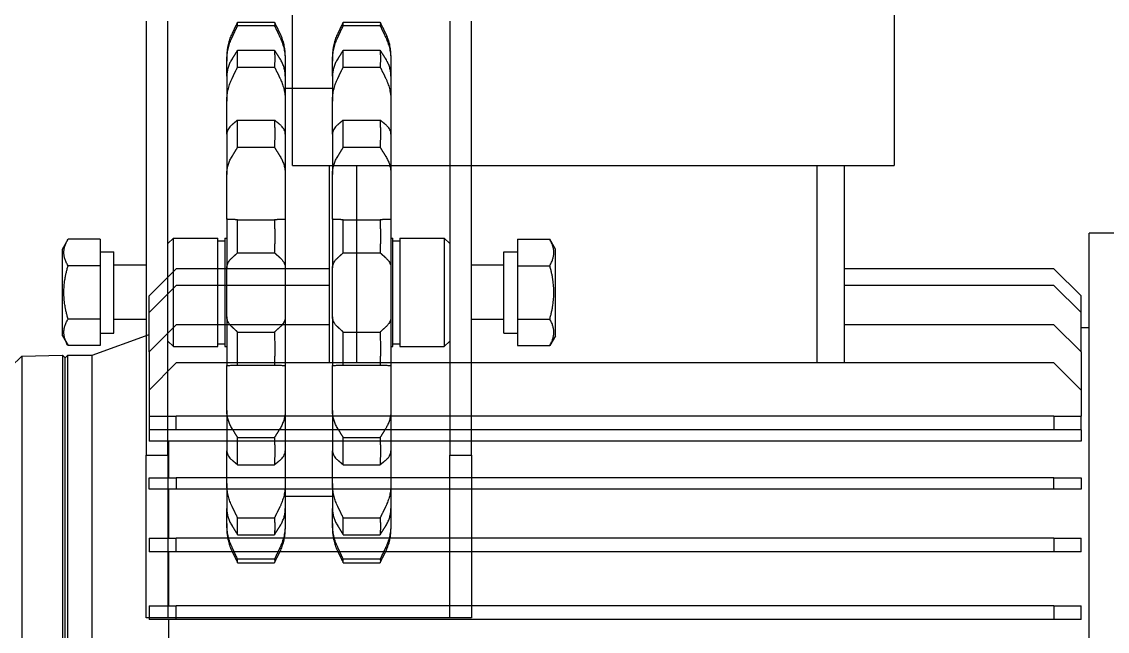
# Model space of a CAD drawing. Header units: millimetres. Extents: x -383313 to -161684, y -117025 to 99224.
# Drawn here: x -348142.1 to -347941.8, y -7321 to -7208.6 of the extents above; entities that cross this region are included whole.
import ezdxf

# ---------------------------------------------------------------- set-up
doc = ezdxf.new("R2010")
doc.units = ezdxf.units.MM
doc.header["$MEASUREMENT"] = 0
doc.layers.add('PV-55E8', color=7, linetype='Continuous')
doc.layers.add('PV-F89', color=7, linetype='Continuous')

# ---------------------------------------------------------------- blocks, each defined once
blk = doc.blocks.new('*U123')
at = {"layer": 'PV-55E8', "color": 3}
for p, q in [((-787.5, -699.24), (-787.5, -579.62)), ((-780, -699.37), (-780, -579.49)), ((-779.5, -579.98), (-779.5, -698.88)), ((-779, -579.38), (-779, -699.38)), ((-774.5, -639.38), (-774.5, -699.38)), ((-760.4, -650.63), (-760.4, -640.63)), ((-590.5, -639.38), (-590.5, -721.88)), ((-764, -653.13), (-764, -650.63)), ((-759, -650.63), (-759, -653.13)), ((-597, -650.63), (-759, -650.63)), ((-597, -653.13), (-597, -650.63)), ((-592, -650.63), (-592, -653.13)), ((-760.4, -663.13), (-760.4, -653.13)), ((-597, -653.13), (-759, -653.13)), ((-764, -665.63), (-764, -663.13)), ((-759, -663.13), (-759, -665.63)), ((-597, -663.13), (-759, -663.13)), ((-597, -665.63), (-597, -663.13)), ((-592, -663.13), (-592, -665.63)), ((-760.4, -674.67), (-760.4, -665.63)), ((-597, -665.63), (-759, -665.63)), ((-759, -674.67), (-764, -674.67)), ((-764, -674.67), (-764, -676.77)), ((-759, -676.77), (-759, -674.67)), ((-597, -674.67), (-759, -674.67)), ((-592, -674.67), (-597, -674.67)), ((-597, -674.67), (-597, -676.77)), ((-592, -676.77), (-592, -674.67)), ((-764, -676.77), (-759, -676.77)), ((-760.4, -683.54), (-760.4, -676.77)), ((-597, -676.77), (-759, -676.77)), ((-597, -676.77), (-592, -676.77)), ((-592, -683.54), (-764, -683.54)), ((-764, -685.63), (-764, -683.54)), ((-592, -685.63), (-592, -683.54)), ((-764, -688.13), (-764, -685.63)), ((-759, -685.63), (-759, -688.13)), ((-597, -685.63), (-759, -685.63)), ((-597, -688.13), (-597, -685.63)), ((-592, -685.63), (-592, -688.13)), ((-764, -692.97), (-764, -688.13)), ((-597, -688.13), (-759, -688.13)), ((-592, -692.97), (-592, -688.13)), ((-759, -697.97), (-764, -692.97)), ((-764, -699.99), (-764, -692.97)), ((-592, -692.97), (-597, -697.97)), ((-592, -699.99), (-592, -692.97)), ((-789.5, -697.24), (-787.5, -699.24)), ((-779.5, -698.88), (-780, -699.37)), ((-779.5, -698.88), (-779, -699.38)), ((-597, -697.97), (-759, -697.97)), ((-730.7, -697.97), (-730.7, -734.38)), ((-725.7, -734.38), (-725.7, -697.97)), ((-640.7, -697.97), (-640.7, -734.38)), ((-635.7, -734.38), (-635.7, -697.97)), ((-787.5, -699.24), (-780, -699.37)), ((-779, -699.38), (-774.5, -699.38)), ((-774.5, -699.38), (-764, -703.2)), ((-764, -699.99), (-764, -707.24)), ((-759, -704.99), (-764, -699.99)), ((-592, -699.99), (-597, -704.99)), ((-592, -699.99), (-592, -707.24)), ((-730.7, -704.99), (-759, -704.99)), ((-597, -704.99), (-635.7, -704.99)), ((-592, -704.51), (-590.5, -704.51)), ((-759, -712.24), (-764, -707.24)), ((-764, -707.24), (-764, -710.33)), ((-592, -707.24), (-597, -712.24)), ((-592, -707.24), (-592, -710.33)), ((-759, -715.33), (-764, -710.33)), ((-592, -710.33), (-597, -715.33)), ((-730.7, -712.24), (-759, -712.24)), ((-597, -712.24), (-635.7, -712.24)), ((-730.7, -715.33), (-759, -715.33)), ((-597, -715.33), (-635.7, -715.33)), ((-582.5, -721.88), (-590.5, -721.88)), ((-737.5, -734.38), (-732.5, -734.38)), ((-737.5, -734.38), (-737.5, -767.38)), ((-732.5, -734.38), (-631.5, -734.38)), ((-631.5, -734.38), (-626.5, -734.38)), ((-626.5, -767.38), (-626.5, -734.38))]:
    blk.add_line(p, q, dxfattribs=at)
for points, weights in [([(-759, -650.63), (-761.58, -650.63), (-764, -650.63)], [1.01987786067, 1.01216316384, 1.00356993548]), ([(-592, -650.63), (-594.42, -650.63), (-597, -650.63)], [1.00356993548, 1.01216316384, 1.01987786067]), ([(-764, -653.13), (-761.58, -653.13), (-759, -653.13)], [1.00359464163, 1.01224450931, 1.02000771348]), ([(-597, -653.13), (-594.42, -653.13), (-592, -653.13)], [1.02000771348, 1.01224450931, 1.00359464163]), ([(-764, -665.63), (-761.58, -665.63), (-759, -665.63)], [1.00380758805, 1.01294359541, 1.02112193899]), ([(-597, -665.63), (-594.42, -665.63), (-592, -665.63)], [1.02112193899, 1.01294359541, 1.00380758805]), ([(-759, -685.63), (-761.59, -685.63), (-764, -685.63)], [1.02273766495, 1.01396082953, 1.00411950514]), ([(-592, -685.63), (-594.41, -685.63), (-597, -685.63)], [1.00411950514, 1.01396082953, 1.02273766495]), ([(-764, -688.13), (-761.6, -688.13), (-759, -688.13)], [1.00422522518, 1.01430373817, 1.02328082836]), ([(-597, -688.13), (-594.4, -688.13), (-592, -688.13)], [1.02328082836, 1.01430373817, 1.00422522518])]:
    blk.add_rational_spline(points, weights, degree=2, dxfattribs=at)
for points in [[(-759, -663.13), (-760.67, -663.13), (-762.34, -663.13), (-764, -663.13)], [(-592, -663.13), (-593.66, -663.13), (-595.33, -663.13), (-597, -663.13)]]:
    blk.add_open_spline(points, degree=3, dxfattribs=at)
blk = doc.blocks.new('*U149')
at = {"layer": 'PV-F89'}
for p, q in [((1699.85, 1489.37), (1698.03, 1488.32)), ((1699.85, 1489.37), (1715.85, 1489.37)), ((1715.85, 1489.37), (1717.66, 1488.32)), ((1698.03, 1482.37), (1698.03, 1488.32)), ((1702.94, 1482.37), (1702.94, 1488.32)), ((1712.76, 1482.37), (1712.76, 1488.32)), ((1717.66, 1482.37), (1717.66, 1488.32)), ((1702.94, 1482.37), (1698.03, 1482.37)), ((1700.35, 1482.37), (1700.35, 1479.87)), ((1712.76, 1482.37), (1702.94, 1482.37)), ((1717.66, 1482.37), (1712.76, 1482.37)), ((1715.35, 1482.37), (1715.35, 1479.87)), ((1700.35, 1479.87), (1715.35, 1479.87)), ((1702.85, 1473.87), (1702.85, 1479.87)), ((1712.85, 1473.87), (1712.85, 1479.87)), ((1647.85, 1473.87), (1677.85, 1473.87)), ((1647.85, 1469.87), (1647.85, 1473.87)), ((1677.85, 1473.87), (1677.85, 1469.87)), ((1757.85, 1473.87), (1677.85, 1473.87)), ((1677.85, 1469.87), (1647.85, 1469.87)), ((1647.85, 1465.87), (1647.85, 1469.87)), ((1677.85, 1469.87), (1757.85, 1469.87)), ((1698.85, 1469.87), (1697.85, 1468.87)), ((1697.85, 1468.87), (1717.85, 1468.87)), ((1697.85, 1468.87), (1697.85, 1460.67)), ((1716.85, 1469.87), (1717.85, 1468.87)), ((1717.85, 1468.87), (1717.85, 1460.67)), ((1647.85, 1421.87), (1647.85, 1465.87)), ((1697.85, 1460.67), (1717.85, 1460.67)), ((1698.35, 1460.67), (1698.35, 1459.37)), ((1717.35, 1460.67), (1717.35, 1459.37)), ((1665.2, 1459.02), (1664.23, 1459.02)), ((1665.2, 1459.02), (1667.12, 1459.02)), ((1667.12, 1459.02), (1667.99, 1459.02)), ((1672.59, 1459.02), (1667.99, 1459.02)), ((1672.59, 1459.02), (1674.44, 1459.02)), ((1674.44, 1459.02), (1678.64, 1459.02)), ((1686.07, 1459.02), (1678.64, 1459.02)), ((1686.07, 1459.02), (1687.54, 1459.02)), ((1687.54, 1459.02), (1694.3, 1459.02)), ((1694.3, 1459.02), (1694.34, 1459.02)), ((1703.33, 1459.02), (1694.34, 1459.02)), ((1717.85, 1459.37), (1697.85, 1459.37)), ((1697.85, 1459.37), (1697.85, 1459.02)), ((1703.33, 1459.02), (1704.15, 1459.02)), ((1704.15, 1459.02), (1711.55, 1459.02)), ((1711.55, 1459.02), (1712.37, 1459.02)), ((1721.36, 1459.02), (1712.37, 1459.02)), ((1717.85, 1459.37), (1717.85, 1459.02)), ((1721.36, 1459.02), (1721.4, 1459.02)), ((1721.4, 1459.02), (1728.16, 1459.02)), ((1728.16, 1459.02), (1729.62, 1459.02)), ((1737.06, 1459.02), (1729.62, 1459.02)), ((1737.06, 1459.02), (1741.26, 1459.02)), ((1741.26, 1459.02), (1743.11, 1459.02)), ((1747.71, 1459.02), (1743.11, 1459.02)), ((1747.71, 1459.02), (1748.58, 1459.02)), ((1748.58, 1459.02), (1750.5, 1459.02)), ((1751.46, 1459.02), (1750.5, 1459.02)), ((1657.99, 1457.02), (1657.99, 1450.22)), ((1658.64, 1450.22), (1658.64, 1457.02)), ((1663.16, 1457.02), (1663.16, 1450.22)), ((1666.27, 1457.02), (1666.27, 1450.22)), ((1676.06, 1457.02), (1676.06, 1450.22)), ((1681.09, 1457.02), (1681.09, 1450.22)), ((1694.45, 1457.02), (1694.45, 1450.22)), ((1700.54, 1457.02), (1700.54, 1450.22)), ((1715.16, 1457.02), (1715.16, 1450.22)), ((1721.25, 1457.02), (1721.25, 1450.22)), ((1734.61, 1457.02), (1734.61, 1450.22)), ((1739.64, 1457.02), (1739.64, 1450.22)), ((1749.42, 1457.02), (1749.42, 1450.22)), ((1752.54, 1457.02), (1752.54, 1450.22)), ((1757.05, 1457.02), (1757.05, 1450.22)), ((1757.7, 1457.02), (1757.7, 1450.22)), ((1665.2, 1448.22), (1664.23, 1448.22)), ((1667.12, 1448.22), (1665.2, 1448.22)), ((1667.99, 1448.22), (1667.12, 1448.22)), ((1672.59, 1448.22), (1667.99, 1448.22)), ((1670.2, 1439.52), (1670.2, 1448.22)), ((1674.44, 1448.22), (1672.59, 1448.22)), ((1678.64, 1448.22), (1674.44, 1448.22)), ((1686.07, 1448.22), (1678.64, 1448.22)), ((1687.54, 1448.22), (1686.07, 1448.22)), ((1694.3, 1448.22), (1687.54, 1448.22)), ((1694.34, 1448.22), (1694.3, 1448.22)), ((1703.33, 1448.22), (1694.34, 1448.22)), ((1704.15, 1448.22), (1703.33, 1448.22)), ((1711.55, 1448.22), (1704.15, 1448.22)), ((1712.37, 1448.22), (1711.55, 1448.22)), ((1721.36, 1448.22), (1712.37, 1448.22)), ((1721.4, 1448.22), (1721.36, 1448.22)), ((1728.16, 1448.22), (1721.4, 1448.22)), ((1729.62, 1448.22), (1728.16, 1448.22)), ((1737.06, 1448.22), (1729.62, 1448.22)), ((1741.26, 1448.22), (1737.06, 1448.22)), ((1743.11, 1448.22), (1741.26, 1448.22)), ((1747.71, 1448.22), (1743.11, 1448.22)), ((1745.49, 1439.52), (1745.49, 1448.22)), ((1748.58, 1448.22), (1747.71, 1448.22)), ((1750.5, 1448.22), (1748.58, 1448.22)), ((1751.46, 1448.22), (1750.5, 1448.22)), ((1665.2, 1439.52), (1664.23, 1439.52)), ((1665.2, 1439.52), (1667.12, 1439.52)), ((1667.12, 1439.52), (1667.99, 1439.52)), ((1672.59, 1439.52), (1667.99, 1439.52)), ((1672.59, 1439.52), (1674.44, 1439.52)), ((1674.44, 1439.52), (1678.64, 1439.52)), ((1686.07, 1439.52), (1678.64, 1439.52)), ((1686.07, 1439.52), (1687.54, 1439.52)), ((1687.54, 1439.52), (1694.3, 1439.52)), ((1694.3, 1439.52), (1694.34, 1439.52)), ((1703.33, 1439.52), (1694.34, 1439.52)), ((1703.33, 1439.52), (1704.15, 1439.52)), ((1704.15, 1439.52), (1711.55, 1439.52)), ((1711.55, 1439.52), (1712.37, 1439.52)), ((1721.36, 1439.52), (1712.37, 1439.52)), ((1721.36, 1439.52), (1721.4, 1439.52)), ((1721.4, 1439.52), (1728.16, 1439.52)), ((1728.16, 1439.52), (1729.62, 1439.52)), ((1737.06, 1439.52), (1729.62, 1439.52)), ((1737.06, 1439.52), (1741.26, 1439.52)), ((1741.26, 1439.52), (1743.11, 1439.52)), ((1747.71, 1439.52), (1743.11, 1439.52)), ((1747.71, 1439.52), (1748.58, 1439.52)), ((1748.58, 1439.52), (1750.5, 1439.52)), ((1751.46, 1439.52), (1750.5, 1439.52)), ((1657.99, 1437.52), (1657.99, 1430.72)), ((1658.64, 1430.72), (1658.64, 1437.52)), ((1663.16, 1437.52), (1663.16, 1430.72)), ((1666.27, 1437.52), (1666.27, 1430.72)), ((1676.06, 1437.52), (1676.06, 1430.72)), ((1681.09, 1437.52), (1681.09, 1430.72)), ((1694.45, 1437.52), (1694.45, 1430.72)), ((1700.54, 1437.52), (1700.54, 1430.72)), ((1715.16, 1437.52), (1715.16, 1430.72)), ((1721.25, 1437.52), (1721.25, 1430.72)), ((1734.61, 1437.52), (1734.61, 1430.72)), ((1739.64, 1437.52), (1739.64, 1430.72)), ((1749.42, 1437.52), (1749.42, 1430.72)), ((1752.54, 1437.52), (1752.54, 1430.72)), ((1757.05, 1437.52), (1757.05, 1430.72)), ((1757.7, 1437.52), (1757.7, 1430.72)), ((1665.2, 1428.72), (1664.23, 1428.72)), ((1667.12, 1428.72), (1665.2, 1428.72)), ((1667.99, 1428.72), (1667.12, 1428.72)), ((1672.59, 1428.72), (1667.99, 1428.72)), ((1674.44, 1428.72), (1672.59, 1428.72)), ((1678.64, 1428.72), (1674.44, 1428.72)), ((1686.07, 1428.72), (1678.64, 1428.72)), ((1687.54, 1428.72), (1686.07, 1428.72)), ((1694.3, 1428.72), (1687.54, 1428.72)), ((1694.34, 1428.72), (1694.3, 1428.72)), ((1703.33, 1428.72), (1694.34, 1428.72)), ((1697.85, 1428.72), (1697.85, 1428.37)), ((1704.15, 1428.72), (1703.33, 1428.72)), ((1711.55, 1428.72), (1704.15, 1428.72)), ((1712.37, 1428.72), (1711.55, 1428.72)), ((1721.36, 1428.72), (1712.37, 1428.72)), ((1717.85, 1428.72), (1717.85, 1428.37)), ((1721.4, 1428.72), (1721.36, 1428.72)), ((1728.16, 1428.72), (1721.4, 1428.72)), ((1729.62, 1428.72), (1728.16, 1428.72)), ((1737.06, 1428.72), (1729.62, 1428.72)), ((1741.26, 1428.72), (1737.06, 1428.72)), ((1743.11, 1428.72), (1741.26, 1428.72)), ((1747.71, 1428.72), (1743.11, 1428.72)), ((1748.58, 1428.72), (1747.71, 1428.72)), ((1750.5, 1428.72), (1748.58, 1428.72)), ((1751.46, 1428.72), (1750.5, 1428.72)), ((1697.85, 1428.37), (1717.85, 1428.37)), ((1717.85, 1427.07), (1697.85, 1427.07)), ((1697.85, 1427.07), (1697.85, 1418.87)), ((1698.35, 1428.37), (1698.35, 1427.07)), ((1717.35, 1428.37), (1717.35, 1427.07)), ((1717.85, 1427.07), (1717.85, 1418.87)), ((1647.85, 1417.87), (1647.85, 1421.87)), ((1717.85, 1418.87), (1697.85, 1418.87)), ((1698.85, 1417.87), (1697.85, 1418.87)), ((1716.85, 1417.87), (1717.85, 1418.87)), ((1647.85, 1413.87), (1647.85, 1417.87)), ((1647.85, 1417.87), (1677.85, 1417.87)), ((1677.85, 1417.87), (1677.85, 1413.87)), ((1757.85, 1417.87), (1677.85, 1417.87)), ((1677.85, 1413.87), (1647.85, 1413.87)), ((1677.85, 1413.87), (1757.85, 1413.87)), ((1702.85, 1407.87), (1702.85, 1413.87)), ((1712.85, 1407.87), (1712.85, 1413.87)), ((1700.35, 1407.87), (1715.35, 1407.87)), ((1700.35, 1407.87), (1700.35, 1405.37)), ((1715.35, 1407.87), (1715.35, 1405.37)), ((1702.94, 1405.37), (1698.03, 1405.37)), ((1698.03, 1405.37), (1698.03, 1399.41)), ((1712.76, 1405.37), (1702.94, 1405.37)), ((1702.94, 1405.37), (1702.94, 1399.41)), ((1717.66, 1405.37), (1712.76, 1405.37)), ((1712.76, 1405.37), (1712.76, 1399.41)), ((1717.66, 1405.37), (1717.66, 1399.41)), ((1699.85, 1398.37), (1698.03, 1399.41)), ((1715.85, 1398.37), (1717.66, 1399.41)), ((1699.85, 1398.37), (1715.85, 1398.37))]:
    blk.add_line(p, q, dxfattribs=at)
for centre, start, end in [((1664.23, 1449.52), 90, 90.6401), ((1751.46, 1449.52), 89.3599, 90), ((1664.23, 1457.72), 269.3599, 270), ((1751.46, 1457.72), 270, 270.6401), ((1664.23, 1430.02), 90, 90.6401), ((1751.46, 1430.02), 89.3599, 90), ((1664.23, 1438.22), 269.3599, 270), ((1751.46, 1438.22), 270, 270.6401)]:
    blk.add_arc(centre, 9.5, start, end, dxfattribs=at)
for points, weights in [([(1698.03, 1488.32), (1700.49, 1489.74), (1702.94, 1488.32)], [1.22364575665, 1.41294441399, 1.22364575665]), ([(1702.94, 1488.32), (1707.85, 1489.74), (1712.76, 1488.32)], [1.22364575665, 1.41294441399, 1.22364575665]), ([(1712.76, 1488.32), (1715.21, 1489.74), (1717.66, 1488.32)], [1.22364575665, 1.41294441399, 1.22364575665]), ([(1660.08, 1458.05), (1659.06, 1457.55), (1657.99, 1457.02)], [1, 1.00025461954, 1]), ([(1657.99, 1457.02), (1658.32, 1457.11), (1658.64, 1457.02)], [1, 1.00194841845, 1]), ([(1658.64, 1457.02), (1659.76, 1457.55), (1660.83, 1458.05)], [1, 1.00025461956, 1]), ([(1664.78, 1458.05), (1663.99, 1457.55), (1663.16, 1457.02)], [1, 1.00025461956, 1]), ([(1663.16, 1457.02), (1664.72, 1457.11), (1666.27, 1457.02)], [1, 1.00194841845, 1]), ([(1666.27, 1457.02), (1667.35, 1457.55), (1668.38, 1458.05)], [1, 1.00025461954, 1]), ([(1676.92, 1458.05), (1676.5, 1457.55), (1676.06, 1457.02)], [1, 1.00025461955, 1]), ([(1676.06, 1457.02), (1678.58, 1457.11), (1681.09, 1457.02)], [1, 1.00194841845, 1]), ([(1681.09, 1457.02), (1681.94, 1457.55), (1682.76, 1458.05)], [1, 1.00025461956, 1]), ([(1694.41, 1458.05), (1694.43, 1457.55), (1694.45, 1457.02)], [1, 1.00025461956, 1]), ([(1694.45, 1457.02), (1697.49, 1457.11), (1700.54, 1457.02)], [1, 1.00194841845, 1]), ([(1700.54, 1457.02), (1701.01, 1457.55), (1701.47, 1458.05)], [1, 1.00025461955, 1]), ([(1714.23, 1458.05), (1714.69, 1457.55), (1715.16, 1457.02)], [1, 1.00025461957, 1]), ([(1715.16, 1457.02), (1718.2, 1457.11), (1721.25, 1457.02)], [1, 1.00194841845, 1]), ([(1721.25, 1457.02), (1721.27, 1457.55), (1721.28, 1458.05)], [1, 1.00025461957, 1]), ([(1732.94, 1458.05), (1733.76, 1457.55), (1734.61, 1457.02)], [1, 1.00025461956, 1]), ([(1734.61, 1457.02), (1737.12, 1457.11), (1739.64, 1457.02)], [1, 1.00194841845, 1]), ([(1739.64, 1457.02), (1739.2, 1457.55), (1738.78, 1458.05)], [1, 1.00025461955, 1]), ([(1747.32, 1458.05), (1748.35, 1457.55), (1749.42, 1457.02)], [1, 1.00025461956, 1]), ([(1749.42, 1457.02), (1750.98, 1457.11), (1752.54, 1457.02)], [1, 1.00194841845, 1]), ([(1752.54, 1457.02), (1751.71, 1457.55), (1750.92, 1458.05)], [1, 1.00025461955, 1]), ([(1754.87, 1458.05), (1755.94, 1457.55), (1757.05, 1457.02)], [1, 1.00025461958, 1]), ([(1757.7, 1457.02), (1756.64, 1457.55), (1755.62, 1458.05)], [1, 1.00025461957, 1]), ([(1757.05, 1457.02), (1757.38, 1457.11), (1757.7, 1457.02)], [1, 1.00194841845, 1]), ([(1658.64, 1450.22), (1658.32, 1450.12), (1657.99, 1450.22)], [1, 1.00194841845, 1]), ([(1657.99, 1450.22), (1659.06, 1449.69), (1660.08, 1449.18)], [1, 1.00025461957, 1]), ([(1660.83, 1449.18), (1659.76, 1449.69), (1658.64, 1450.22)], [1, 1.00025461957, 1]), ([(1666.27, 1450.22), (1664.72, 1450.12), (1663.16, 1450.22)], [1, 1.00194841845, 1]), ([(1663.16, 1450.22), (1663.99, 1449.69), (1664.78, 1449.18)], [1, 1.00025461955, 1]), ([(1668.38, 1449.18), (1667.35, 1449.69), (1666.27, 1450.22)], [1, 1.00025461956, 1]), ([(1681.09, 1450.22), (1678.58, 1450.12), (1676.06, 1450.22)], [1, 1.00194841845, 1]), ([(1676.06, 1450.22), (1676.5, 1449.69), (1676.92, 1449.18)], [1, 1.00025461956, 1]), ([(1682.76, 1449.18), (1681.94, 1449.69), (1681.09, 1450.22)], [1, 1.00025461957, 1]), ([(1694.45, 1450.22), (1694.43, 1449.69), (1694.41, 1449.18)], [1, 1.00025461955, 1]), ([(1700.54, 1450.22), (1697.49, 1450.12), (1694.45, 1450.22)], [1, 1.00194841845, 1]), ([(1701.47, 1449.18), (1701.01, 1449.69), (1700.54, 1450.22)], [1, 1.00025461956, 1]), ([(1715.16, 1450.22), (1714.69, 1449.69), (1714.23, 1449.18)], [1, 1.00025461958, 1]), ([(1721.25, 1450.22), (1718.2, 1450.12), (1715.16, 1450.22)], [1, 1.00194841845, 1]), ([(1721.28, 1449.18), (1721.27, 1449.69), (1721.25, 1450.22)], [1, 1.00025461956, 1]), ([(1734.61, 1450.22), (1733.76, 1449.69), (1732.94, 1449.18)], [1, 1.00025461956, 1]), ([(1739.64, 1450.22), (1737.12, 1450.12), (1734.61, 1450.22)], [1, 1.00194841845, 1]), ([(1738.78, 1449.18), (1739.2, 1449.69), (1739.64, 1450.22)], [1, 1.00025461956, 1]), ([(1749.42, 1450.22), (1748.35, 1449.69), (1747.32, 1449.18)], [1, 1.00025461954, 1]), ([(1752.54, 1450.22), (1750.98, 1450.12), (1749.42, 1450.22)], [1, 1.00194841845, 1]), ([(1750.92, 1449.18), (1751.71, 1449.69), (1752.54, 1450.22)], [1, 1.00025461957, 1]), ([(1757.05, 1450.22), (1755.94, 1449.69), (1754.87, 1449.18)], [1, 1.00025461953, 1]), ([(1755.62, 1449.18), (1756.64, 1449.69), (1757.7, 1450.22)], [1, 1.00025461955, 1]), ([(1757.7, 1450.22), (1757.38, 1450.12), (1757.05, 1450.22)], [1, 1.00194841845, 1]), ([(1660.08, 1438.55), (1659.06, 1438.05), (1657.99, 1437.52)], [1, 1.00025461956, 1]), ([(1658.64, 1437.52), (1659.76, 1438.05), (1660.83, 1438.55)], [1, 1.00025461955, 1]), ([(1664.78, 1438.55), (1663.99, 1438.05), (1663.16, 1437.52)], [1, 1.00025461957, 1]), ([(1666.27, 1437.52), (1667.35, 1438.05), (1668.38, 1438.55)], [1, 1.00025461954, 1]), ([(1676.92, 1438.55), (1676.5, 1438.05), (1676.06, 1437.52)], [1, 1.00025461956, 1]), ([(1681.09, 1437.52), (1681.94, 1438.05), (1682.76, 1438.55)], [1, 1.00025461956, 1]), ([(1694.41, 1438.55), (1694.43, 1438.05), (1694.45, 1437.52)], [1, 1.00025461954, 1]), ([(1700.54, 1437.52), (1701.01, 1438.05), (1701.47, 1438.55)], [1, 1.00025461958, 1]), ([(1714.23, 1438.55), (1714.69, 1438.05), (1715.16, 1437.52)], [1, 1.00025461957, 1]), ([(1721.25, 1437.52), (1721.27, 1438.05), (1721.28, 1438.55)], [1, 1.00025461957, 1]), ([(1732.94, 1438.55), (1733.76, 1438.05), (1734.61, 1437.52)], [1, 1.00025461957, 1]), ([(1739.64, 1437.52), (1739.2, 1438.05), (1738.78, 1438.55)], [1, 1.00025461955, 1]), ([(1747.32, 1438.55), (1748.35, 1438.05), (1749.42, 1437.52)], [1, 1.00025461957, 1]), ([(1752.54, 1437.52), (1751.71, 1438.05), (1750.92, 1438.55)], [1, 1.00025461956, 1]), ([(1754.87, 1438.55), (1755.94, 1438.05), (1757.05, 1437.52)], [1, 1.00025461957, 1]), ([(1757.7, 1437.52), (1756.64, 1438.05), (1755.62, 1438.55)], [1, 1.00025461957, 1]), ([(1657.99, 1437.52), (1658.32, 1437.61), (1658.64, 1437.52)], [1, 1.00194841845, 1]), ([(1663.16, 1437.52), (1664.72, 1437.61), (1666.27, 1437.52)], [1, 1.00194841845, 1]), ([(1676.06, 1437.52), (1678.58, 1437.61), (1681.09, 1437.52)], [1, 1.00194841845, 1]), ([(1694.45, 1437.52), (1697.49, 1437.61), (1700.54, 1437.52)], [1, 1.00194841845, 1]), ([(1715.16, 1437.52), (1718.2, 1437.61), (1721.25, 1437.52)], [1, 1.00194841845, 1]), ([(1734.61, 1437.52), (1737.12, 1437.61), (1739.64, 1437.52)], [1, 1.00194841845, 1]), ([(1749.42, 1437.52), (1750.98, 1437.61), (1752.54, 1437.52)], [1, 1.00194841845, 1]), ([(1757.05, 1437.52), (1757.38, 1437.61), (1757.7, 1437.52)], [1, 1.00194841845, 1]), ([(1657.99, 1430.72), (1659.06, 1430.19), (1660.08, 1429.68)], [1, 1.00025461955, 1]), ([(1658.64, 1430.72), (1658.32, 1430.62), (1657.99, 1430.72)], [1, 1.00194841845, 1]), ([(1660.83, 1429.68), (1659.76, 1430.19), (1658.64, 1430.72)], [1, 1.00025461956, 1]), ([(1663.16, 1430.72), (1663.99, 1430.19), (1664.78, 1429.68)], [1, 1.00025461955, 1]), ([(1666.27, 1430.72), (1664.72, 1430.62), (1663.16, 1430.72)], [1, 1.00194841845, 1]), ([(1668.38, 1429.68), (1667.35, 1430.19), (1666.27, 1430.72)], [1, 1.00025461957, 1]), ([(1676.06, 1430.72), (1676.5, 1430.19), (1676.92, 1429.68)], [1, 1.00025461955, 1]), ([(1681.09, 1430.72), (1678.58, 1430.62), (1676.06, 1430.72)], [1, 1.00194841845, 1]), ([(1682.76, 1429.68), (1681.94, 1430.19), (1681.09, 1430.72)], [1, 1.00025461956, 1]), ([(1694.45, 1430.72), (1694.43, 1430.19), (1694.41, 1429.68)], [1, 1.00025461953, 1]), ([(1700.54, 1430.72), (1697.49, 1430.62), (1694.45, 1430.72)], [1, 1.00194841845, 1]), ([(1701.47, 1429.68), (1701.01, 1430.19), (1700.54, 1430.72)], [1, 1.00025461957, 1]), ([(1715.16, 1430.72), (1714.69, 1430.19), (1714.23, 1429.68)], [1, 1.00025461956, 1]), ([(1721.25, 1430.72), (1718.2, 1430.62), (1715.16, 1430.72)], [1, 1.00194841845, 1]), ([(1721.28, 1429.68), (1721.27, 1430.19), (1721.25, 1430.72)], [1, 1.00025461956, 1]), ([(1734.61, 1430.72), (1733.76, 1430.19), (1732.94, 1429.68)], [1, 1.00025461958, 1]), ([(1739.64, 1430.72), (1737.12, 1430.62), (1734.61, 1430.72)], [1, 1.00194841845, 1]), ([(1738.78, 1429.68), (1739.2, 1430.19), (1739.64, 1430.72)], [1, 1.00025461956, 1]), ([(1749.42, 1430.72), (1748.35, 1430.19), (1747.32, 1429.68)], [1, 1.00025461957, 1]), ([(1752.54, 1430.72), (1750.98, 1430.62), (1749.42, 1430.72)], [1, 1.00194841845, 1]), ([(1750.92, 1429.68), (1751.71, 1430.19), (1752.54, 1430.72)], [1, 1.00025461954, 1]), ([(1757.05, 1430.72), (1755.94, 1430.19), (1754.87, 1429.68)], [1, 1.00025461957, 1]), ([(1755.62, 1429.68), (1756.64, 1430.19), (1757.7, 1430.72)], [1, 1.00025461957, 1]), ([(1757.7, 1430.72), (1757.38, 1430.62), (1757.05, 1430.72)], [1, 1.00194841845, 1]), ([(1698.03, 1399.41), (1700.49, 1398), (1702.94, 1399.41)], [1.22364575665, 1.41294441399, 1.22364575665]), ([(1702.94, 1399.41), (1707.85, 1398), (1712.76, 1399.41)], [1.22364575665, 1.41294441399, 1.22364575665]), ([(1712.76, 1399.41), (1715.21, 1398), (1717.66, 1399.41)], [1.22364575665, 1.41294441399, 1.22364575665])]:
    blk.add_rational_spline(points, weights, degree=2, dxfattribs=at)
for points, knots in [([(1664.13, 1459.02), (1663.86, 1459.01), (1663.59, 1459), (1663, 1458.94), (1662.68, 1458.89), (1662.04, 1458.76), (1661.72, 1458.68), (1661.12, 1458.49), (1660.82, 1458.38), (1660.39, 1458.2), (1660.24, 1458.13), (1660.08, 1458.05)], [43.697264, 43.697264, 43.697264, 43.697264, 44.52713, 44.52713, 45.468654, 45.468654, 46.410179, 46.410179, 47.351703, 47.351703, 47.881108, 47.881108, 47.881108, 47.881108]), ([(1660.83, 1458.05), (1661, 1458.13), (1661.16, 1458.2), (1661.61, 1458.38), (1661.92, 1458.49), (1662.56, 1458.68), (1662.89, 1458.76), (1663.56, 1458.89), (1663.9, 1458.94), (1664.56, 1459), (1664.88, 1459.02), (1665.2, 1459.02)], [10.115097, 10.115097, 10.115097, 10.115097, 10.644502, 10.644502, 11.586026, 11.586026, 12.527551, 12.527551, 13.469075, 13.469075, 14.4106, 14.4106, 14.4106, 14.4106]), ([(1667.99, 1459.02), (1667.76, 1459.02), (1667.52, 1459), (1667.03, 1458.94), (1666.78, 1458.89), (1666.29, 1458.76), (1666.05, 1458.68), (1665.58, 1458.49), (1665.35, 1458.38), (1665.02, 1458.2), (1664.9, 1458.13), (1664.78, 1458.05)], [43.585605, 43.585605, 43.585605, 43.585605, 44.52713, 44.52713, 45.468654, 45.468654, 46.410179, 46.410179, 47.351703, 47.351703, 47.881108, 47.881108, 47.881108, 47.881108]), ([(1668.38, 1458.05), (1668.54, 1458.13), (1668.7, 1458.2), (1669.14, 1458.38), (1669.43, 1458.49), (1670.05, 1458.68), (1670.37, 1458.76), (1671.01, 1458.89), (1671.33, 1458.94), (1671.97, 1459), (1672.29, 1459.02), (1672.59, 1459.02)], [10.115097, 10.115097, 10.115097, 10.115097, 10.644502, 10.644502, 11.586026, 11.586026, 12.527551, 12.527551, 13.469075, 13.469075, 14.4106, 14.4106, 14.4106, 14.4106]), ([(1678.64, 1459.02), (1678.52, 1459.02), (1678.39, 1459), (1678.13, 1458.94), (1677.99, 1458.89), (1677.73, 1458.76), (1677.6, 1458.68), (1677.35, 1458.49), (1677.23, 1458.38), (1677.05, 1458.2), (1676.99, 1458.13), (1676.92, 1458.05)], [43.585605, 43.585605, 43.585605, 43.585605, 44.52713, 44.52713, 45.468654, 45.468654, 46.410179, 46.410179, 47.351703, 47.351703, 47.881108, 47.881108, 47.881108, 47.881108]), ([(1682.76, 1458.05), (1682.88, 1458.13), (1683.01, 1458.2), (1683.35, 1458.38), (1683.58, 1458.49), (1684.07, 1458.68), (1684.32, 1458.76), (1684.83, 1458.89), (1685.08, 1458.94), (1685.59, 1459), (1685.84, 1459.02), (1686.07, 1459.02)], [10.115097, 10.115097, 10.115097, 10.115097, 10.644502, 10.644502, 11.586026, 11.586026, 12.527551, 12.527551, 13.469075, 13.469075, 14.4106, 14.4106, 14.4106, 14.4106]), ([(1694.34, 1459.02), (1694.34, 1459.02), (1694.35, 1459), (1694.36, 1458.94), (1694.37, 1458.89), (1694.38, 1458.76), (1694.38, 1458.68), (1694.39, 1458.49), (1694.4, 1458.38), (1694.41, 1458.2), (1694.41, 1458.13), (1694.41, 1458.05)], [43.585605, 43.585605, 43.585605, 43.585605, 44.52713, 44.52713, 45.468654, 45.468654, 46.410179, 46.410179, 47.351703, 47.351703, 47.881108, 47.881108, 47.881108, 47.881108]), ([(1701.47, 1458.05), (1701.54, 1458.13), (1701.61, 1458.2), (1701.8, 1458.38), (1701.93, 1458.49), (1702.2, 1458.68), (1702.35, 1458.76), (1702.63, 1458.89), (1702.77, 1458.94), (1703.06, 1459), (1703.19, 1459.02), (1703.33, 1459.02)], [10.115097, 10.115097, 10.115097, 10.115097, 10.644502, 10.644502, 11.586026, 11.586026, 12.527551, 12.527551, 13.469075, 13.469075, 14.4106, 14.4106, 14.4106, 14.4106]), ([(1712.37, 1459.02), (1712.5, 1459.02), (1712.64, 1459), (1712.93, 1458.94), (1713.07, 1458.89), (1713.35, 1458.76), (1713.49, 1458.68), (1713.77, 1458.49), (1713.9, 1458.38), (1714.09, 1458.2), (1714.16, 1458.13), (1714.23, 1458.05)], [43.585605, 43.585605, 43.585605, 43.585605, 44.52713, 44.52713, 45.468654, 45.468654, 46.410179, 46.410179, 47.351703, 47.351703, 47.881108, 47.881108, 47.881108, 47.881108]), ([(1721.28, 1458.05), (1721.29, 1458.13), (1721.29, 1458.2), (1721.3, 1458.38), (1721.3, 1458.49), (1721.32, 1458.68), (1721.32, 1458.76), (1721.33, 1458.89), (1721.34, 1458.94), (1721.35, 1459), (1721.36, 1459.02), (1721.36, 1459.02)], [10.115097, 10.115097, 10.115097, 10.115097, 10.644502, 10.644502, 11.586026, 11.586026, 12.527551, 12.527551, 13.469075, 13.469075, 14.4106, 14.4106, 14.4106, 14.4106]), ([(1729.62, 1459.02), (1729.86, 1459.02), (1730.11, 1459), (1730.61, 1458.94), (1730.87, 1458.89), (1731.38, 1458.76), (1731.63, 1458.68), (1732.11, 1458.49), (1732.35, 1458.38), (1732.69, 1458.2), (1732.82, 1458.13), (1732.94, 1458.05)], [43.585605, 43.585605, 43.585605, 43.585605, 44.52713, 44.52713, 45.468654, 45.468654, 46.410179, 46.410179, 47.351703, 47.351703, 47.881108, 47.881108, 47.881108, 47.881108]), ([(1738.78, 1458.05), (1738.71, 1458.13), (1738.65, 1458.2), (1738.47, 1458.38), (1738.35, 1458.49), (1738.1, 1458.68), (1737.97, 1458.76), (1737.7, 1458.89), (1737.57, 1458.94), (1737.31, 1459), (1737.18, 1459.02), (1737.06, 1459.02)], [10.115097, 10.115097, 10.115097, 10.115097, 10.644502, 10.644502, 11.586026, 11.586026, 12.527551, 12.527551, 13.469075, 13.469075, 14.4106, 14.4106, 14.4106, 14.4106]), ([(1743.11, 1459.02), (1743.41, 1459.02), (1743.73, 1459), (1744.37, 1458.94), (1744.69, 1458.89), (1745.33, 1458.76), (1745.65, 1458.68), (1746.27, 1458.49), (1746.56, 1458.38), (1747, 1458.2), (1747.16, 1458.13), (1747.32, 1458.05)], [43.585605, 43.585605, 43.585605, 43.585605, 44.52713, 44.52713, 45.468654, 45.468654, 46.410179, 46.410179, 47.351703, 47.351703, 47.881108, 47.881108, 47.881108, 47.881108]), ([(1750.92, 1458.05), (1750.8, 1458.13), (1750.68, 1458.2), (1750.35, 1458.38), (1750.12, 1458.49), (1749.65, 1458.68), (1749.41, 1458.76), (1748.91, 1458.89), (1748.67, 1458.94), (1748.18, 1459), (1747.94, 1459.02), (1747.71, 1459.02)], [10.115097, 10.115097, 10.115097, 10.115097, 10.644502, 10.644502, 11.586026, 11.586026, 12.527551, 12.527551, 13.469075, 13.469075, 14.4106, 14.4106, 14.4106, 14.4106]), ([(1750.5, 1459.02), (1750.81, 1459.02), (1751.14, 1459), (1751.8, 1458.94), (1752.14, 1458.89), (1752.81, 1458.76), (1753.14, 1458.68), (1753.78, 1458.49), (1754.08, 1458.38), (1754.54, 1458.2), (1754.7, 1458.13), (1754.87, 1458.05)], [43.585605, 43.585605, 43.585605, 43.585605, 44.52713, 44.52713, 45.468654, 45.468654, 46.410179, 46.410179, 47.351703, 47.351703, 47.881108, 47.881108, 47.881108, 47.881108]), ([(1755.62, 1458.05), (1755.46, 1458.13), (1755.31, 1458.2), (1754.88, 1458.38), (1754.58, 1458.49), (1753.97, 1458.68), (1753.66, 1458.76), (1753.02, 1458.89), (1752.7, 1458.94), (1752.11, 1459), (1751.83, 1459.01), (1751.57, 1459.02)], [10.115097, 10.115097, 10.115097, 10.115097, 10.644502, 10.644502, 11.586026, 11.586026, 12.527551, 12.527551, 13.469075, 13.469075, 14.298941, 14.298941, 14.298941, 14.298941]), ([(1660.08, 1449.18), (1660.24, 1449.11), (1660.39, 1449.03), (1660.82, 1448.85), (1661.12, 1448.74), (1661.72, 1448.55), (1662.04, 1448.47), (1662.68, 1448.34), (1663, 1448.29), (1663.59, 1448.23), (1663.86, 1448.22), (1664.13, 1448.22)], [10.115097, 10.115097, 10.115097, 10.115097, 10.644502, 10.644502, 11.586026, 11.586026, 12.527551, 12.527551, 13.469075, 13.469075, 14.298941, 14.298941, 14.298941, 14.298941]), ([(1665.2, 1448.22), (1664.88, 1448.22), (1664.56, 1448.23), (1663.9, 1448.29), (1663.56, 1448.34), (1662.89, 1448.47), (1662.56, 1448.55), (1661.92, 1448.74), (1661.61, 1448.85), (1661.16, 1449.03), (1661, 1449.11), (1660.83, 1449.18)], [43.585571, 43.585571, 43.585571, 43.585571, 44.527095, 44.527095, 45.468619, 45.468619, 46.410144, 46.410144, 47.351668, 47.351668, 47.881074, 47.881074, 47.881074, 47.881074]), ([(1664.78, 1449.18), (1664.9, 1449.11), (1665.02, 1449.03), (1665.35, 1448.85), (1665.58, 1448.74), (1666.05, 1448.55), (1666.29, 1448.47), (1666.78, 1448.34), (1667.03, 1448.29), (1667.52, 1448.23), (1667.76, 1448.22), (1667.99, 1448.22)], [10.115097, 10.115097, 10.115097, 10.115097, 10.644502, 10.644502, 11.586026, 11.586026, 12.527551, 12.527551, 13.469075, 13.469075, 14.4106, 14.4106, 14.4106, 14.4106]), ([(1672.59, 1448.22), (1672.29, 1448.22), (1671.97, 1448.23), (1671.33, 1448.29), (1671.01, 1448.34), (1670.37, 1448.47), (1670.05, 1448.55), (1669.43, 1448.74), (1669.14, 1448.85), (1668.7, 1449.03), (1668.54, 1449.11), (1668.38, 1449.18)], [43.585571, 43.585571, 43.585571, 43.585571, 44.527095, 44.527095, 45.468619, 45.468619, 46.410144, 46.410144, 47.351668, 47.351668, 47.881074, 47.881074, 47.881074, 47.881074]), ([(1676.92, 1449.18), (1676.99, 1449.11), (1677.05, 1449.03), (1677.23, 1448.85), (1677.35, 1448.74), (1677.6, 1448.55), (1677.73, 1448.47), (1677.99, 1448.34), (1678.13, 1448.29), (1678.39, 1448.23), (1678.52, 1448.22), (1678.64, 1448.22)], [10.115097, 10.115097, 10.115097, 10.115097, 10.644502, 10.644502, 11.586026, 11.586026, 12.527551, 12.527551, 13.469075, 13.469075, 14.4106, 14.4106, 14.4106, 14.4106]), ([(1686.07, 1448.22), (1685.84, 1448.22), (1685.59, 1448.23), (1685.08, 1448.29), (1684.83, 1448.34), (1684.32, 1448.47), (1684.07, 1448.55), (1683.58, 1448.74), (1683.35, 1448.85), (1683.01, 1449.03), (1682.88, 1449.11), (1682.76, 1449.18)], [43.585571, 43.585571, 43.585571, 43.585571, 44.527095, 44.527095, 45.468619, 45.468619, 46.410144, 46.410144, 47.351668, 47.351668, 47.881074, 47.881074, 47.881074, 47.881074]), ([(1694.41, 1449.18), (1694.41, 1449.11), (1694.41, 1449.03), (1694.4, 1448.85), (1694.39, 1448.74), (1694.38, 1448.55), (1694.38, 1448.47), (1694.37, 1448.34), (1694.36, 1448.29), (1694.35, 1448.23), (1694.34, 1448.22), (1694.34, 1448.22)], [10.115097, 10.115097, 10.115097, 10.115097, 10.644502, 10.644502, 11.586026, 11.586026, 12.527551, 12.527551, 13.469075, 13.469075, 14.4106, 14.4106, 14.4106, 14.4106]), ([(1703.33, 1448.22), (1703.19, 1448.22), (1703.06, 1448.23), (1702.77, 1448.29), (1702.63, 1448.34), (1702.35, 1448.47), (1702.2, 1448.55), (1701.93, 1448.74), (1701.8, 1448.85), (1701.61, 1449.03), (1701.54, 1449.11), (1701.47, 1449.18)], [43.585571, 43.585571, 43.585571, 43.585571, 44.527095, 44.527095, 45.468619, 45.468619, 46.410144, 46.410144, 47.351668, 47.351668, 47.881074, 47.881074, 47.881074, 47.881074]), ([(1714.23, 1449.18), (1714.16, 1449.11), (1714.09, 1449.03), (1713.9, 1448.85), (1713.77, 1448.74), (1713.49, 1448.55), (1713.35, 1448.47), (1713.07, 1448.34), (1712.93, 1448.29), (1712.64, 1448.23), (1712.5, 1448.22), (1712.37, 1448.22)], [10.115097, 10.115097, 10.115097, 10.115097, 10.644502, 10.644502, 11.586026, 11.586026, 12.527551, 12.527551, 13.469075, 13.469075, 14.4106, 14.4106, 14.4106, 14.4106]), ([(1721.36, 1448.22), (1721.36, 1448.22), (1721.35, 1448.23), (1721.34, 1448.29), (1721.33, 1448.34), (1721.32, 1448.47), (1721.32, 1448.55), (1721.3, 1448.74), (1721.3, 1448.85), (1721.29, 1449.03), (1721.29, 1449.11), (1721.28, 1449.18)], [43.585571, 43.585571, 43.585571, 43.585571, 44.527095, 44.527095, 45.468619, 45.468619, 46.410144, 46.410144, 47.351668, 47.351668, 47.881074, 47.881074, 47.881074, 47.881074]), ([(1732.94, 1449.18), (1732.82, 1449.11), (1732.69, 1449.03), (1732.35, 1448.85), (1732.11, 1448.74), (1731.63, 1448.55), (1731.38, 1448.47), (1730.87, 1448.34), (1730.61, 1448.29), (1730.11, 1448.23), (1729.86, 1448.22), (1729.62, 1448.22)], [10.115097, 10.115097, 10.115097, 10.115097, 10.644502, 10.644502, 11.586026, 11.586026, 12.527551, 12.527551, 13.469075, 13.469075, 14.4106, 14.4106, 14.4106, 14.4106]), ([(1737.06, 1448.22), (1737.18, 1448.22), (1737.31, 1448.23), (1737.57, 1448.29), (1737.7, 1448.34), (1737.97, 1448.47), (1738.1, 1448.55), (1738.35, 1448.74), (1738.47, 1448.85), (1738.65, 1449.03), (1738.71, 1449.11), (1738.78, 1449.18)], [43.585571, 43.585571, 43.585571, 43.585571, 44.527095, 44.527095, 45.468619, 45.468619, 46.410144, 46.410144, 47.351668, 47.351668, 47.881074, 47.881074, 47.881074, 47.881074]), ([(1747.32, 1449.18), (1747.16, 1449.11), (1747, 1449.03), (1746.56, 1448.85), (1746.27, 1448.74), (1745.65, 1448.55), (1745.33, 1448.47), (1744.69, 1448.34), (1744.37, 1448.29), (1743.73, 1448.23), (1743.41, 1448.22), (1743.11, 1448.22)], [10.115097, 10.115097, 10.115097, 10.115097, 10.644502, 10.644502, 11.586026, 11.586026, 12.527551, 12.527551, 13.469075, 13.469075, 14.4106, 14.4106, 14.4106, 14.4106]), ([(1747.71, 1448.22), (1747.94, 1448.22), (1748.18, 1448.23), (1748.67, 1448.29), (1748.91, 1448.34), (1749.41, 1448.47), (1749.65, 1448.55), (1750.12, 1448.74), (1750.35, 1448.85), (1750.68, 1449.03), (1750.8, 1449.11), (1750.92, 1449.18)], [43.585571, 43.585571, 43.585571, 43.585571, 44.527095, 44.527095, 45.468619, 45.468619, 46.410144, 46.410144, 47.351668, 47.351668, 47.881074, 47.881074, 47.881074, 47.881074]), ([(1754.87, 1449.18), (1754.7, 1449.11), (1754.54, 1449.03), (1754.08, 1448.85), (1753.78, 1448.74), (1753.14, 1448.55), (1752.81, 1448.47), (1752.14, 1448.34), (1751.8, 1448.29), (1751.14, 1448.23), (1750.81, 1448.22), (1750.5, 1448.22)], [10.115097, 10.115097, 10.115097, 10.115097, 10.644502, 10.644502, 11.586026, 11.586026, 12.527551, 12.527551, 13.469075, 13.469075, 14.4106, 14.4106, 14.4106, 14.4106]), ([(1751.57, 1448.22), (1751.83, 1448.22), (1752.11, 1448.23), (1752.7, 1448.29), (1753.02, 1448.34), (1753.66, 1448.47), (1753.97, 1448.55), (1754.58, 1448.74), (1754.88, 1448.85), (1755.31, 1449.03), (1755.46, 1449.11), (1755.62, 1449.18)], [43.697229, 43.697229, 43.697229, 43.697229, 44.527095, 44.527095, 45.468619, 45.468619, 46.410144, 46.410144, 47.351668, 47.351668, 47.881074, 47.881074, 47.881074, 47.881074]), ([(1664.13, 1439.52), (1663.86, 1439.51), (1663.59, 1439.5), (1663, 1439.44), (1662.68, 1439.39), (1662.04, 1439.26), (1661.72, 1439.18), (1661.12, 1438.99), (1660.82, 1438.88), (1660.39, 1438.7), (1660.24, 1438.63), (1660.08, 1438.55)], [43.697229, 43.697229, 43.697229, 43.697229, 44.527095, 44.527095, 45.468619, 45.468619, 46.410144, 46.410144, 47.351668, 47.351668, 47.881074, 47.881074, 47.881074, 47.881074]), ([(1660.83, 1438.55), (1661, 1438.63), (1661.16, 1438.7), (1661.61, 1438.88), (1661.92, 1438.99), (1662.56, 1439.18), (1662.89, 1439.26), (1663.56, 1439.39), (1663.9, 1439.44), (1664.56, 1439.5), (1664.88, 1439.52), (1665.2, 1439.52)], [10.115097, 10.115097, 10.115097, 10.115097, 10.644502, 10.644502, 11.586026, 11.586026, 12.527551, 12.527551, 13.469075, 13.469075, 14.4106, 14.4106, 14.4106, 14.4106]), ([(1667.99, 1439.52), (1667.76, 1439.52), (1667.52, 1439.5), (1667.03, 1439.44), (1666.78, 1439.39), (1666.29, 1439.26), (1666.05, 1439.18), (1665.58, 1438.99), (1665.35, 1438.88), (1665.02, 1438.7), (1664.9, 1438.63), (1664.78, 1438.55)], [43.585571, 43.585571, 43.585571, 43.585571, 44.527095, 44.527095, 45.468619, 45.468619, 46.410144, 46.410144, 47.351668, 47.351668, 47.881074, 47.881074, 47.881074, 47.881074]), ([(1668.38, 1438.55), (1668.54, 1438.63), (1668.7, 1438.7), (1669.14, 1438.88), (1669.43, 1438.99), (1670.05, 1439.18), (1670.37, 1439.26), (1671.01, 1439.39), (1671.33, 1439.44), (1671.97, 1439.5), (1672.29, 1439.52), (1672.59, 1439.52)], [10.115097, 10.115097, 10.115097, 10.115097, 10.644502, 10.644502, 11.586026, 11.586026, 12.527551, 12.527551, 13.469075, 13.469075, 14.4106, 14.4106, 14.4106, 14.4106]), ([(1678.64, 1439.52), (1678.52, 1439.52), (1678.39, 1439.5), (1678.13, 1439.44), (1677.99, 1439.39), (1677.73, 1439.26), (1677.6, 1439.18), (1677.35, 1438.99), (1677.23, 1438.88), (1677.05, 1438.7), (1676.99, 1438.63), (1676.92, 1438.55)], [43.585571, 43.585571, 43.585571, 43.585571, 44.527095, 44.527095, 45.468619, 45.468619, 46.410144, 46.410144, 47.351668, 47.351668, 47.881074, 47.881074, 47.881074, 47.881074]), ([(1682.76, 1438.55), (1682.88, 1438.63), (1683.01, 1438.7), (1683.35, 1438.88), (1683.58, 1438.99), (1684.07, 1439.18), (1684.32, 1439.26), (1684.83, 1439.39), (1685.08, 1439.44), (1685.59, 1439.5), (1685.84, 1439.52), (1686.07, 1439.52)], [10.115097, 10.115097, 10.115097, 10.115097, 10.644502, 10.644502, 11.586026, 11.586026, 12.527551, 12.527551, 13.469075, 13.469075, 14.4106, 14.4106, 14.4106, 14.4106]), ([(1694.34, 1439.52), (1694.34, 1439.52), (1694.35, 1439.5), (1694.36, 1439.44), (1694.37, 1439.39), (1694.38, 1439.26), (1694.38, 1439.18), (1694.39, 1438.99), (1694.4, 1438.88), (1694.41, 1438.7), (1694.41, 1438.63), (1694.41, 1438.55)], [43.585571, 43.585571, 43.585571, 43.585571, 44.527095, 44.527095, 45.468619, 45.468619, 46.410144, 46.410144, 47.351668, 47.351668, 47.881074, 47.881074, 47.881074, 47.881074]), ([(1701.47, 1438.55), (1701.54, 1438.63), (1701.61, 1438.7), (1701.8, 1438.88), (1701.93, 1438.99), (1702.2, 1439.18), (1702.35, 1439.26), (1702.63, 1439.39), (1702.77, 1439.44), (1703.06, 1439.5), (1703.19, 1439.52), (1703.33, 1439.52)], [10.115097, 10.115097, 10.115097, 10.115097, 10.644502, 10.644502, 11.586026, 11.586026, 12.527551, 12.527551, 13.469075, 13.469075, 14.4106, 14.4106, 14.4106, 14.4106]), ([(1712.37, 1439.52), (1712.5, 1439.52), (1712.64, 1439.5), (1712.93, 1439.44), (1713.07, 1439.39), (1713.35, 1439.26), (1713.49, 1439.18), (1713.77, 1438.99), (1713.9, 1438.88), (1714.09, 1438.7), (1714.16, 1438.63), (1714.23, 1438.55)], [43.585571, 43.585571, 43.585571, 43.585571, 44.527095, 44.527095, 45.468619, 45.468619, 46.410144, 46.410144, 47.351668, 47.351668, 47.881074, 47.881074, 47.881074, 47.881074]), ([(1721.28, 1438.55), (1721.29, 1438.63), (1721.29, 1438.7), (1721.3, 1438.88), (1721.3, 1438.99), (1721.32, 1439.18), (1721.32, 1439.26), (1721.33, 1439.39), (1721.34, 1439.44), (1721.35, 1439.5), (1721.36, 1439.52), (1721.36, 1439.52)], [10.115097, 10.115097, 10.115097, 10.115097, 10.644502, 10.644502, 11.586026, 11.586026, 12.527551, 12.527551, 13.469075, 13.469075, 14.4106, 14.4106, 14.4106, 14.4106]), ([(1729.62, 1439.52), (1729.86, 1439.52), (1730.11, 1439.5), (1730.61, 1439.44), (1730.87, 1439.39), (1731.38, 1439.26), (1731.63, 1439.18), (1732.11, 1438.99), (1732.35, 1438.88), (1732.69, 1438.7), (1732.82, 1438.63), (1732.94, 1438.55)], [43.585571, 43.585571, 43.585571, 43.585571, 44.527095, 44.527095, 45.468619, 45.468619, 46.410144, 46.410144, 47.351668, 47.351668, 47.881074, 47.881074, 47.881074, 47.881074]), ([(1738.78, 1438.55), (1738.71, 1438.63), (1738.65, 1438.7), (1738.47, 1438.88), (1738.35, 1438.99), (1738.1, 1439.18), (1737.97, 1439.26), (1737.7, 1439.39), (1737.57, 1439.44), (1737.31, 1439.5), (1737.18, 1439.52), (1737.06, 1439.52)], [10.115097, 10.115097, 10.115097, 10.115097, 10.644502, 10.644502, 11.586026, 11.586026, 12.527551, 12.527551, 13.469075, 13.469075, 14.4106, 14.4106, 14.4106, 14.4106]), ([(1743.11, 1439.52), (1743.41, 1439.52), (1743.73, 1439.5), (1744.37, 1439.44), (1744.69, 1439.39), (1745.33, 1439.26), (1745.65, 1439.18), (1746.27, 1438.99), (1746.56, 1438.88), (1747, 1438.7), (1747.16, 1438.63), (1747.32, 1438.55)], [43.585571, 43.585571, 43.585571, 43.585571, 44.527095, 44.527095, 45.468619, 45.468619, 46.410144, 46.410144, 47.351668, 47.351668, 47.881074, 47.881074, 47.881074, 47.881074]), ([(1750.92, 1438.55), (1750.8, 1438.63), (1750.68, 1438.7), (1750.35, 1438.88), (1750.12, 1438.99), (1749.65, 1439.18), (1749.41, 1439.26), (1748.91, 1439.39), (1748.67, 1439.44), (1748.18, 1439.5), (1747.94, 1439.52), (1747.71, 1439.52)], [10.115097, 10.115097, 10.115097, 10.115097, 10.644502, 10.644502, 11.586026, 11.586026, 12.527551, 12.527551, 13.469075, 13.469075, 14.4106, 14.4106, 14.4106, 14.4106]), ([(1750.5, 1439.52), (1750.81, 1439.52), (1751.14, 1439.5), (1751.8, 1439.44), (1752.14, 1439.39), (1752.81, 1439.26), (1753.14, 1439.18), (1753.78, 1438.99), (1754.08, 1438.88), (1754.54, 1438.7), (1754.7, 1438.63), (1754.87, 1438.55)], [43.585571, 43.585571, 43.585571, 43.585571, 44.527095, 44.527095, 45.468619, 45.468619, 46.410144, 46.410144, 47.351668, 47.351668, 47.881074, 47.881074, 47.881074, 47.881074]), ([(1755.62, 1438.55), (1755.46, 1438.63), (1755.31, 1438.7), (1754.88, 1438.88), (1754.58, 1438.99), (1753.97, 1439.18), (1753.66, 1439.26), (1753.02, 1439.39), (1752.7, 1439.44), (1752.11, 1439.5), (1751.83, 1439.51), (1751.57, 1439.52)], [10.115097, 10.115097, 10.115097, 10.115097, 10.644502, 10.644502, 11.586026, 11.586026, 12.527551, 12.527551, 13.469075, 13.469075, 14.298941, 14.298941, 14.298941, 14.298941]), ([(1660.08, 1429.68), (1660.25, 1429.6), (1660.42, 1429.52), (1660.86, 1429.34), (1661.15, 1429.23), (1661.75, 1429.04), (1662.06, 1428.96), (1662.69, 1428.84), (1663.01, 1428.79), (1663.6, 1428.73), (1663.87, 1428.72), (1664.13, 1428.72)], [10.11521, 10.11521, 10.11521, 10.11521, 10.687596, 10.687596, 11.618355, 11.618355, 12.549115, 12.549115, 13.479875, 13.479875, 14.298984, 14.298984, 14.298984, 14.298984]), ([(1665.2, 1428.72), (1664.89, 1428.72), (1664.57, 1428.73), (1663.91, 1428.79), (1663.58, 1428.84), (1662.92, 1428.96), (1662.59, 1429.04), (1661.96, 1429.23), (1661.65, 1429.34), (1661.19, 1429.52), (1661.01, 1429.6), (1660.83, 1429.68)], [43.585571, 43.585571, 43.585571, 43.585571, 44.51633, 44.51633, 45.44709, 45.44709, 46.37785, 46.37785, 47.308609, 47.308609, 47.880995, 47.880995, 47.880995, 47.880995]), ([(1664.78, 1429.68), (1664.91, 1429.6), (1665.04, 1429.52), (1665.38, 1429.34), (1665.6, 1429.23), (1666.07, 1429.04), (1666.31, 1428.96), (1666.8, 1428.84), (1667.04, 1428.79), (1667.53, 1428.73), (1667.76, 1428.72), (1667.99, 1428.72)], [10.11521, 10.11521, 10.11521, 10.11521, 10.687596, 10.687596, 11.618355, 11.618355, 12.549115, 12.549115, 13.479875, 13.479875, 14.410634, 14.410634, 14.410634, 14.410634]), ([(1672.59, 1428.72), (1672.29, 1428.72), (1671.98, 1428.73), (1671.35, 1428.79), (1671.03, 1428.84), (1670.39, 1428.96), (1670.07, 1429.04), (1669.47, 1429.23), (1669.17, 1429.34), (1668.73, 1429.52), (1668.56, 1429.6), (1668.38, 1429.68)], [43.585571, 43.585571, 43.585571, 43.585571, 44.51633, 44.51633, 45.44709, 45.44709, 46.37785, 46.37785, 47.308609, 47.308609, 47.880995, 47.880995, 47.880995, 47.880995]), ([(1676.92, 1429.68), (1676.99, 1429.6), (1677.06, 1429.52), (1677.24, 1429.34), (1677.36, 1429.23), (1677.61, 1429.04), (1677.74, 1428.96), (1678, 1428.84), (1678.13, 1428.79), (1678.39, 1428.73), (1678.52, 1428.72), (1678.64, 1428.72)], [10.11521, 10.11521, 10.11521, 10.11521, 10.687596, 10.687596, 11.618355, 11.618355, 12.549115, 12.549115, 13.479875, 13.479875, 14.410634, 14.410634, 14.410634, 14.410634]), ([(1686.07, 1428.72), (1685.84, 1428.72), (1685.59, 1428.73), (1685.1, 1428.79), (1684.84, 1428.84), (1684.34, 1428.96), (1684.09, 1429.04), (1683.61, 1429.23), (1683.38, 1429.34), (1683.03, 1429.52), (1682.89, 1429.6), (1682.76, 1429.68)], [43.585571, 43.585571, 43.585571, 43.585571, 44.51633, 44.51633, 45.44709, 45.44709, 46.37785, 46.37785, 47.308609, 47.308609, 47.880995, 47.880995, 47.880995, 47.880995]), ([(1694.41, 1429.68), (1694.41, 1429.6), (1694.41, 1429.52), (1694.4, 1429.34), (1694.39, 1429.23), (1694.38, 1429.04), (1694.38, 1428.96), (1694.37, 1428.84), (1694.36, 1428.79), (1694.35, 1428.73), (1694.34, 1428.72), (1694.34, 1428.72)], [10.11521, 10.11521, 10.11521, 10.11521, 10.687596, 10.687596, 11.618355, 11.618355, 12.549115, 12.549115, 13.479875, 13.479875, 14.410634, 14.410634, 14.410634, 14.410634]), ([(1703.33, 1428.72), (1703.2, 1428.72), (1703.06, 1428.73), (1702.78, 1428.79), (1702.64, 1428.84), (1702.36, 1428.96), (1702.22, 1429.04), (1701.95, 1429.23), (1701.82, 1429.34), (1701.62, 1429.52), (1701.55, 1429.6), (1701.47, 1429.68)], [43.585571, 43.585571, 43.585571, 43.585571, 44.51633, 44.51633, 45.44709, 45.44709, 46.37785, 46.37785, 47.308609, 47.308609, 47.880995, 47.880995, 47.880995, 47.880995]), ([(1714.23, 1429.68), (1714.15, 1429.6), (1714.08, 1429.52), (1713.88, 1429.34), (1713.75, 1429.23), (1713.48, 1429.04), (1713.34, 1428.96), (1713.06, 1428.84), (1712.92, 1428.79), (1712.64, 1428.73), (1712.5, 1428.72), (1712.37, 1428.72)], [10.11521, 10.11521, 10.11521, 10.11521, 10.687596, 10.687596, 11.618355, 11.618355, 12.549115, 12.549115, 13.479875, 13.479875, 14.410634, 14.410634, 14.410634, 14.410634]), ([(1721.36, 1428.72), (1721.36, 1428.72), (1721.35, 1428.73), (1721.34, 1428.79), (1721.33, 1428.84), (1721.32, 1428.96), (1721.32, 1429.04), (1721.3, 1429.23), (1721.3, 1429.34), (1721.29, 1429.52), (1721.29, 1429.6), (1721.28, 1429.68)], [43.585571, 43.585571, 43.585571, 43.585571, 44.51633, 44.51633, 45.44709, 45.44709, 46.37785, 46.37785, 47.308609, 47.308609, 47.880995, 47.880995, 47.880995, 47.880995]), ([(1732.94, 1429.68), (1732.81, 1429.6), (1732.67, 1429.52), (1732.32, 1429.34), (1732.09, 1429.23), (1731.61, 1429.04), (1731.36, 1428.96), (1730.86, 1428.84), (1730.6, 1428.79), (1730.1, 1428.73), (1729.86, 1428.72), (1729.62, 1428.72)], [10.11521, 10.11521, 10.11521, 10.11521, 10.687596, 10.687596, 11.618355, 11.618355, 12.549115, 12.549115, 13.479875, 13.479875, 14.410634, 14.410634, 14.410634, 14.410634]), ([(1737.06, 1428.72), (1737.18, 1428.72), (1737.31, 1428.73), (1737.57, 1428.79), (1737.7, 1428.84), (1737.96, 1428.96), (1738.09, 1429.04), (1738.33, 1429.23), (1738.45, 1429.34), (1738.64, 1429.52), (1738.71, 1429.6), (1738.78, 1429.68)], [43.585571, 43.585571, 43.585571, 43.585571, 44.51633, 44.51633, 45.44709, 45.44709, 46.37785, 46.37785, 47.308609, 47.308609, 47.880995, 47.880995, 47.880995, 47.880995]), ([(1747.32, 1429.68), (1747.14, 1429.6), (1746.97, 1429.52), (1746.53, 1429.34), (1746.23, 1429.23), (1745.62, 1429.04), (1745.31, 1428.96), (1744.67, 1428.84), (1744.35, 1428.79), (1743.72, 1428.73), (1743.41, 1428.72), (1743.11, 1428.72)], [10.11521, 10.11521, 10.11521, 10.11521, 10.687596, 10.687596, 11.618355, 11.618355, 12.549115, 12.549115, 13.479875, 13.479875, 14.410634, 14.410634, 14.410634, 14.410634]), ([(1747.71, 1428.72), (1747.93, 1428.72), (1748.17, 1428.73), (1748.66, 1428.79), (1748.9, 1428.84), (1749.39, 1428.96), (1749.63, 1429.04), (1750.09, 1429.23), (1750.32, 1429.34), (1750.66, 1429.52), (1750.79, 1429.6), (1750.92, 1429.68)], [43.585571, 43.585571, 43.585571, 43.585571, 44.51633, 44.51633, 45.44709, 45.44709, 46.37785, 46.37785, 47.308609, 47.308609, 47.880995, 47.880995, 47.880995, 47.880995]), ([(1754.87, 1429.68), (1754.69, 1429.6), (1754.51, 1429.52), (1754.05, 1429.34), (1753.74, 1429.23), (1753.11, 1429.04), (1752.78, 1428.96), (1752.12, 1428.84), (1751.79, 1428.79), (1751.13, 1428.73), (1750.81, 1428.72), (1750.5, 1428.72)], [10.11521, 10.11521, 10.11521, 10.11521, 10.687596, 10.687596, 11.618355, 11.618355, 12.549115, 12.549115, 13.479875, 13.479875, 14.410634, 14.410634, 14.410634, 14.410634]), ([(1751.57, 1428.72), (1751.83, 1428.72), (1752.1, 1428.73), (1752.69, 1428.79), (1753.01, 1428.84), (1753.63, 1428.96), (1753.95, 1429.04), (1754.55, 1429.23), (1754.84, 1429.34), (1755.28, 1429.52), (1755.45, 1429.6), (1755.62, 1429.68)], [43.697221, 43.697221, 43.697221, 43.697221, 44.51633, 44.51633, 45.44709, 45.44709, 46.37785, 46.37785, 47.308609, 47.308609, 47.880995, 47.880995, 47.880995, 47.880995])]:
    blk.add_open_spline(points, degree=3, knots=knots, dxfattribs=at)

msp = doc.modelspace()

# ---------------------------------------------------------------- block references
at = {"xscale": -1, "rotation": 180}
msp.add_blockref('*U123', (-347354.63832, -7969.47031), dxfattribs=at)
at = {"layer": 'PV-F89', "rotation": 90}
msp.add_blockref('*U149', (-346645.27125, -8966.34588), dxfattribs=at)

doc.saveas('drawing.dxf')
